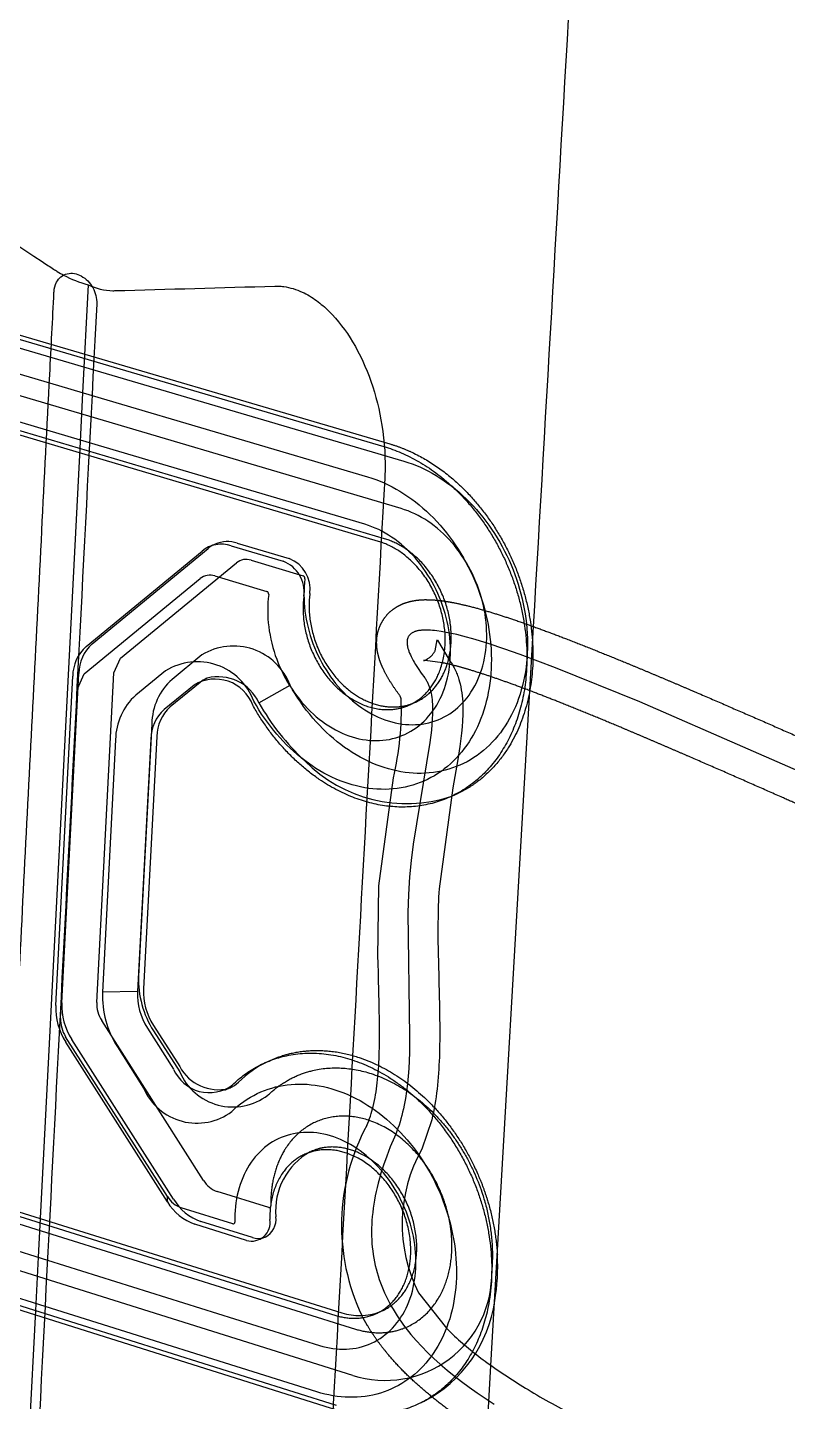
# Model space of a CAD drawing. Header units: millimetres. Extents: x 0 to 1863, y -681 to 0.
# Drawn here: x 357.28 to 373.36, y -115.59 to -86.49 of the extents above; entities that cross this region are included whole.
import ezdxf

# ---------------------------------------------------------------- set-up
doc = ezdxf.new("R2010")
doc.units = ezdxf.units.MM
doc.header["$MEASUREMENT"] = 0
doc.layers.add('Make2D$hidden$lines', color=7, linetype='Continuous', true_color=0xffffff)
doc.layers.add('Make2D$visible$lines', color=178, linetype='Continuous', true_color=0x000000)

msp = doc.modelspace()

# ---------------------------------------------------------------- linework, layer by layer
at = {"layer": 'Make2D$hidden$lines'}
for p, q in [((351.83, -91.535), (364.822, -95.362)), ((351.959, -91.481), (364.95, -95.307)), ((352.257, -91.844), (365.242, -95.671)), ((351.484, -92.167), (357.743, -94.015)), ((365.186, -96.676), (352.21, -92.838)), ((357.692, -95.015), (351.438, -93.162)), ((364.71, -97.372), (351.736, -93.524)), ((364.838, -97.316), (351.865, -93.47)), ((358.445, -94.223), (358.384, -95.403)), ((358.645, -94.282), (364.474, -96.003)), ((364.418, -97.008), (358.593, -95.282)), ((361.145, -97.475), (361.254, -97.428)), ((361.592, -97.463), (362.692, -97.791)), ((361.72, -97.408), (362.82, -97.735)), ((358.521, -99.596), (360.974, -97.577)), ((358.649, -99.541), (361.102, -97.521)), ((359.25, -99.844), (361.704, -97.826)), ((362.013, -97.769), (363.112, -98.097)), ((358.482, -100.177), (360.936, -98.158)), ((361.245, -98.102), (362.345, -98.43)), ((367.911, -100.533), (367.989, -99.176)), ((365.905, -99.689), (365.951, -99.459)), ((365.953, -99.466), (366.202, -99.876)), ((360.971, -99.776), (360.339, -100.294)), ((359.108, -100.157), (359.25, -99.844)), ((357.878, -107.201), (358.237, -100.224)), ((358.006, -107.145), (358.365, -100.169)), ((358.34, -100.491), (358.482, -100.177)), ((358.745, -107.133), (359.108, -100.157)), ((360.203, -100.11), (359.572, -100.628)), ((360.933, -100.357), (360.301, -100.875)), ((360.984, -100.309), (361.081, -100.266)), ((357.98, -107.473), (358.34, -100.491)), ((360.805, -100.413), (360.174, -100.93)), ((362.177, -100.787), (362.837, -100.419)), ((365.478, -100.783), (365.378, -100.827)), ((365.425, -100.805), (365.457, -100.792)), ((359.911, -101.235), (359.631, -106.577)), ((360.016, -101.502), (359.735, -106.848)), ((359.144, -101.57), (358.866, -106.916)), ((359.888, -101.558), (359.607, -106.904)), ((366.332, -102.735), (366.249, -102.772)), ((359.607, -106.904), (358.866, -106.916)), ((361.004, -110.903), (358.85, -107.519)), ((359.945, -107.621), (360.501, -108.493)), ((360.241, -111.247), (358.086, -107.859)), ((360.369, -111.301), (358.216, -107.916)), ((359.818, -107.678), (360.373, -108.55)), ((359.947, -107.736), (360.501, -108.607)), ((360.242, -111.358), (358.089, -107.973)), ((359.183, -108.076), (359.738, -108.949)), ((362.355, -108.389), (362.426, -108.357)), ((361.562, -108.946), (361.447, -108.998)), ((351.099, -109.69), (363.929, -113.704)), ((350.972, -109.747), (363.802, -113.761)), ((351.394, -110.036), (364.218, -114.05)), ((363.18, -110.335), (363.273, -110.293)), ((364.163, -115.031), (351.348, -111.007)), ((362.384, -111.479), (361.295, -111.14)), ((360.242, -111.358), (360.241, -111.247)), ((363.693, -115.725), (350.88, -111.691)), ((363.82, -115.667), (351.007, -111.634)), ((361.622, -111.824), (360.532, -111.484)), ((361.913, -112.172), (360.824, -111.832)), ((362.04, -112.114), (360.951, -111.774)), ((362.306, -112.103), (362.191, -112.155)), ((357.504, -112.531), (357.446, -113.661)), ((357.702, -112.593), (363.458, -114.398)), ((365.554, -113.283), (366.144, -114.035)), ((363.404, -115.38), (357.651, -113.57)), ((364.785, -113.666), (364.708, -113.701)), ((367.003, -116.309), (367.088, -114.821))]:
    msp.add_line(p, q, dxfattribs=at)
for points in [[(374.825, -102.774), (370.237, -100.77), (368.455, -100.046), (367.703, -99.764), (367.363, -99.644), (367.047, -99.54), (366.756, -99.45), (366.491, -99.377), (366.367, -99.346), (366.251, -99.32), (366.141, -99.297), (366.037, -99.279), (365.94, -99.265), (365.894, -99.26), (365.85, -99.256), (365.807, -99.252), (365.766, -99.25), (365.727, -99.249), (365.69, -99.249), (365.654, -99.251), (365.637, -99.252), (365.62, -99.253), (365.604, -99.255), (365.588, -99.257), (365.572, -99.259), (365.557, -99.261), (365.543, -99.264), (365.528, -99.267), (365.515, -99.271), (365.501, -99.274), (365.488, -99.278), (365.476, -99.282), (365.464, -99.287), (365.453, -99.292), (365.441, -99.297), (365.431, -99.302), (365.421, -99.308), (365.411, -99.314), (365.402, -99.32), (365.393, -99.327), (365.384, -99.334), (365.376, -99.341), (365.369, -99.349), (365.362, -99.356), (365.355, -99.365), (365.349, -99.373), (365.343, -99.382), (365.338, -99.391), (365.333, -99.4), (365.329, -99.41), (365.325, -99.42), (365.322, -99.43), (365.319, -99.441), (365.316, -99.452), (365.314, -99.463), (365.313, -99.475), (365.312, -99.486), (365.311, -99.499), (365.311, -99.511), (365.312, -99.524), (365.312, -99.537), (365.314, -99.551), (365.315, -99.565), (365.318, -99.579), (365.32, -99.593), (365.324, -99.608), (365.327, -99.623), (365.331, -99.639), (365.336, -99.654), (365.341, -99.67), (365.347, -99.687), (365.353, -99.704), (365.359, -99.721), (365.366, -99.738), (365.382, -99.774), (365.4, -99.812), (365.419, -99.85), (365.441, -99.89), (365.464, -99.932), (365.49, -99.975), (365.517, -100.019), (365.547, -100.064), (365.612, -100.16), (365.685, -100.262), (365.696, -100.276), (365.706, -100.292), (365.716, -100.307), (365.725, -100.323), (365.735, -100.34), (365.743, -100.356), (365.752, -100.373), (365.76, -100.391), (365.767, -100.409), (365.775, -100.427), (365.781, -100.446), (365.788, -100.465), (365.794, -100.484), (365.8, -100.504), (365.806, -100.524), (365.811, -100.544), (365.816, -100.565), (365.82, -100.586), (365.828, -100.629), (365.835, -100.674), (365.841, -100.72), (365.845, -100.767), (365.849, -100.816), (365.851, -100.866), (365.852, -100.917), (365.852, -100.97), (365.851, -101.024), (365.846, -101.135), (365.838, -101.251), (365.827, -101.372), (365.795, -101.627), (365.44, -103.786), (365.398, -104.128), (365.366, -104.474), (365.343, -104.85), (365.331, -105.23), (365.367, -107.852), (365.361, -108.199), (365.346, -108.534), (365.334, -108.697), (365.318, -108.857), (365.3, -109.013), (365.277, -109.165), (365.25, -109.313), (365.235, -109.385), (365.219, -109.457), (365.201, -109.527), (365.183, -109.597), (365.163, -109.665), (365.142, -109.732), (365.12, -109.798), (365.096, -109.863), (365.071, -109.927), (365.044, -109.989), (364.958, -110.191), (364.881, -110.389), (364.813, -110.583), (364.753, -110.773), (364.726, -110.866), (364.701, -110.959), (364.679, -111.05), (364.658, -111.141), (364.639, -111.23), (364.623, -111.319), (364.608, -111.407), (364.595, -111.494), (364.585, -111.58), (364.576, -111.665), (364.57, -111.749), (364.565, -111.833), (364.562, -111.916), (364.561, -111.998), (364.562, -112.079), (364.565, -112.159), (364.57, -112.239), (364.577, -112.318), (364.586, -112.397), (364.597, -112.474), (364.609, -112.551), (364.624, -112.627), (364.64, -112.703), (364.658, -112.778), (364.678, -112.852), (364.7, -112.926), (364.723, -112.999), (364.749, -113.072), (364.776, -113.144), (364.805, -113.215), (364.835, -113.286), (364.868, -113.356), (364.902, -113.426), (364.938, -113.496), (364.976, -113.564), (365.015, -113.633), (365.057, -113.701), (365.1, -113.768), (365.144, -113.835), (365.191, -113.902), (365.239, -113.968), (365.289, -114.033), (365.34, -114.099), (365.393, -114.164), (365.448, -114.228), (365.505, -114.293), (365.623, -114.42), (365.747, -114.546), (365.878, -114.671), (366.016, -114.796), (366.16, -114.919), (366.31, -115.041), (366.466, -115.162), (366.629, -115.283), (366.798, -115.403), (367.154, -115.643)], [(366.06, -99.941), (365.693, -99.893), (365.687, -99.894), (365.682, -99.894), (365.673, -99.894), (365.666, -99.895), (365.661, -99.896), (365.661, -99.896), (365.66, -99.896), (365.66, -99.896), (365.66, -99.896), (365.66, -99.896), (365.66, -99.896), (365.66, -99.896), (365.66, -99.896), (365.66, -99.896), (365.66, -99.896), (365.66, -99.896), (365.66, -99.896), (365.66, -99.896), (365.66, -99.896), (365.66, -99.896), (365.66, -99.896), (365.66, -99.896), (365.66, -99.896), (365.661, -99.896), (365.661, -99.896), (365.673, -99.892), (365.678, -99.891), (365.684, -99.889), (365.689, -99.887), (365.694, -99.885), (365.699, -99.883), (365.705, -99.881), (365.71, -99.878), (365.715, -99.876), (365.72, -99.874), (365.725, -99.871), (365.73, -99.868), (365.735, -99.866), (365.74, -99.863), (365.744, -99.86), (365.749, -99.857), (365.754, -99.854), (365.766, -99.846), (365.777, -99.838), (365.788, -99.829), (365.799, -99.82), (365.81, -99.811), (365.82, -99.801), (365.83, -99.791), (365.84, -99.781), (365.849, -99.77), (365.858, -99.759), (365.867, -99.748), (365.875, -99.737), (365.883, -99.725), (365.891, -99.713), (365.898, -99.701), (365.905, -99.689)], [(366.202, -99.876), (366.219, -99.9), (366.236, -99.924), (366.252, -99.949), (366.267, -99.974), (366.282, -99.999), (366.297, -100.025), (366.311, -100.051), (366.324, -100.078), (366.337, -100.104), (366.349, -100.132), (366.361, -100.159), (366.372, -100.186), (366.382, -100.214), (366.392, -100.242), (366.401, -100.27), (366.41, -100.298), (366.423, -100.343), (366.434, -100.385), (366.447, -100.449), (366.459, -100.513), (366.469, -100.577), (366.478, -100.642), (366.484, -100.707), (366.489, -100.772), (366.492, -100.837), (366.492, -100.902), (366.491, -101.035), (366.486, -101.168), (366.476, -101.3), (366.463, -101.432), (366.428, -101.713), (366.385, -101.993), (366.281, -102.59), (365.988, -104.725)]]:
    msp.add_lwpolyline(points, dxfattribs=at)
for points in [[(364.714, -104.667), (365.023, -102.38, 0.066549), (365.188, -100.704), (365.183, -100.684), (365.168, -100.647)], [(364.461, -109.739, 0.043972), (364.595, -109.335, 0.030316), (364.68, -108.837, 0.019662), (364.722, -108.259, 0.011033), (364.729, -107.613, 0.003027), (364.697, -106.186), (364.714, -104.667)], [(365.988, -104.725, 0.019341), (365.972, -106.146, -0.003053), (366.003, -107.588, -0.011049), (365.995, -108.29, -0.01985), (365.946, -108.969, -0.030813), (365.833, -109.621), (365.627, -110.24)]]:
    msp.add_lwpolyline(points, format="xyb", dxfattribs=at)
for centre, radius, start, end in [((361.386, -98.086), 0.656, 71.7371, 129.0209), ((361.507, -98.012), 0.637, 115.1982, 129.5457), ((361.514, -98.054), 0.678, 72.3374, 112.6197), ((361.91, -98.081), 0.329, 71.7831, 128.9216), ((362.564, -98.384), 0.697, 352.6863, 68.488), ((362.436, -98.44), 0.698, 352.6917, 68.4811), ((361.142, -98.414), 0.328, 71.7438, 128.9341), ((363.089, -98.156), 0.0634, 352.69, 68.4851), ((362.321, -98.489), 0.0635, 352.7223, 68.4437), ((359.093, -100.234), 0.856, 131.9354, 179.3827), ((359.221, -100.178), 0.856, 131.9307, 179.3766), ((361.639, -100.865), 1.278, 20.4223, 121.5566), ((360.872, -101.2), 1.279, 20.3869, 121.5334), ((361.196, -101.251), 1.285, 131.8314, 179.2644), ((361.25, -101.14), 0.853, 20.4541, 121.4568), ((361.334, -100.846), 0.632, 114.3374, 129.3993), ((361.313, -101.194), 0.956, 25.2132, 104.0297), ((360.43, -101.585), 1.286, 131.8591, 179.3008), ((360.743, -101.568), 0.855, 131.7677, 179.3153), ((360.871, -101.512), 0.855, 131.7631, 179.3092), ((366.387, -98.454), 4.813, 208.9904, 227.6797), ((365.305, -99.91), 3.013, 224.3313, 287.9871), ((361.635, -106.653), 2.005, 177.8177, 212.6726), ((360.874, -106.992), 2.009, 177.8469, 212.667), ((360.942, -106.956), 1.336, 177.7885, 212.705), ((361.069, -106.899), 1.336, 177.7836, 212.7059), ((359.213, -107.251), 1.336, 177.8522, 212.6911), ((359.34, -107.195), 1.336, 177.8473, 212.692), ((359.413, -107.158), 0.668, 177.8528, 212.6661), ((358.65, -107.498), 0.67, 177.8821, 212.6604), ((361.324, -108.044), 0.938, 208.6399, 283.09), ((363.404, -110.522), 2.376, 116.1924, 134.322), ((361.124, -108.227), 0.818, 203.317, 307.0273), ((361.627, -108.122), 1.226, 203.2979, 307.0439), ((360.864, -108.465), 1.226, 203.2559, 307.0272), ((361.303, -108.372), 0.63, 294.2749, 314.3512), ((368.375, -111.856), 4.45, 151.5825, 205.3988), ((368.424, -111.829), 3.217, 150.3842, 206.871), ((363.949, -111.54), 1.419, 119.0334, 185.3074), ((361.478, -110.618), 0.553, 211.0553, 250.6826), ((360.716, -110.961), 0.554, 211.0452, 250.6466), ((361.19, -110.788), 1.106, 211.0118, 250.6747), ((361.317, -110.731), 1.105, 211.0135, 250.6807), ((362.394, -111.445), 0.0356, 253.6272, 9.9554), ((362.023, -111.796), 0.392, 253.6264, 9.9272), ((362.124, -111.728), 0.416, 295.957, 7.9158), ((361.632, -111.79), 0.0356, 253.5992, 10.0192), ((362.159, -111.756), 0.377, 251.6681, 287.9544), ((364.85, -112.885), 2.254, 252.2705, 1.5683), ((364.33, -113.05), 2.866, 297.7682, 351.8969), ((364.309, -112.568), 1.198, 251.4969, 290.8456)]:
    msp.add_arc(centre, radius, start, end, dxfattribs=at)
for points, knots in [([(339.865, -87.831), (340.14, -87.881), (340.749, -87.994), (341.379, -88.114), (341.796, -88.192), (341.986, -88.215), (342.223, -88.224), (342.418, -88.209), (342.655, -88.177), (344.066, -87.961), (345.581, -87.742), (347.06, -87.528), (347.438, -87.474), (347.714, -87.435), (347.998, -87.395), (348.884, -87.298), (350.243, -87.39), (351.785, -87.864), (352.666, -88.288), (353.126, -88.558), (353.318, -88.677), (353.867, -89.023), (355.31, -89.94), (356.76, -90.888), (357.776, -91.57), (357.927, -91.667), (358, -91.708), (358.045, -91.732)], [0, 0, 0, 0, 0.355805, 0.78619, 0.815769, 0.894638, 1.029714, 1.116513, 1.142325, 1.33415, 2.930683, 3.087362, 3.232639, 3.416475, 3.441146, 3.598111, 4.548168, 5.154454, 5.639812, 5.78864, 5.831782, 5.92692, 6.613513, 8.004478, 8.128584, 8.168441, 8.233435, 8.233435, 8.233435, 8.233435]), ([(365.242, -95.671), (365.483, -95.742), (365.958, -95.959), (366.591, -96.455), (367.127, -97.103), (367.539, -97.859), (367.797, -98.682), (367.891, -99.52), (367.81, -100.324), (367.56, -101.046), (367.149, -101.641), (366.602, -102.067), (365.953, -102.289), (365.253, -102.296), (364.549, -102.088), (363.882, -101.69), (363.293, -101.124), (362.975, -100.666), (362.837, -100.419)], [0, 0, 0, 0, 0.319099, 0.658906, 1.015638, 1.381824, 1.748483, 2.106488, 2.448121, 2.769281, 3.070184, 3.356882, 3.639582, 3.929792, 4.236534, 4.563501, 4.909556, 5.269101, 5.269101, 5.269101, 5.269101]), ([(364.474, -96.003), (364.715, -96.074), (365.19, -96.292), (365.824, -96.788), (366.36, -97.437), (366.772, -98.194), (367.031, -99.018), (367.125, -99.856), (367.044, -100.661), (366.795, -101.384), (366.384, -101.979), (365.837, -102.406), (365.188, -102.627), (364.487, -102.634), (363.783, -102.426), (363.116, -102.027), (362.526, -101.46), (362.208, -101.002), (362.07, -100.754)], [0, 0, 0, 0, 0.319303, 0.659407, 1.016505, 1.383092, 1.750148, 2.108506, 2.450417, 2.771761, 3.072753, 3.359476, 3.64219, 3.93246, 4.239351, 4.566563, 4.912947, 5.272872, 5.272872, 5.272872, 5.272872]), ([(363.152, -98.164), (363.122, -98.39), (363.126, -98.858), (363.295, -99.545), (363.62, -100.177), (364.066, -100.706), (364.605, -101.081), (365.191, -101.273), (365.776, -101.248), (366.3, -101.007), (366.701, -100.571), (366.949, -99.997), (367.026, -99.333), (366.935, -98.638), (366.678, -97.97), (366.286, -97.383), (365.781, -96.93), (365.387, -96.735), (365.186, -96.676)], [0, 0, 0, 0, 0.28941, 0.590524, 0.89321, 1.186982, 1.463506, 1.719939, 1.960006, 2.194888, 2.438187, 2.699486, 2.981509, 3.27937, 3.584059, 3.884673, 4.171178, 4.437755, 4.437755, 4.437755, 4.437755]), ([(362.384, -98.497), (362.354, -98.723), (362.359, -99.192), (362.529, -99.879), (362.853, -100.512), (363.3, -101.042), (363.839, -101.418), (364.425, -101.61), (365.011, -101.585), (365.534, -101.344), (365.935, -100.908), (366.183, -100.333), (366.259, -99.668), (366.168, -98.973), (365.912, -98.304), (365.518, -97.717), (365.014, -97.263), (364.62, -97.068), (364.418, -97.008)], [0, 0, 0, 0, 0.289671, 0.591102, 0.894118, 1.188188, 1.464936, 1.721501, 1.961613, 2.196504, 2.439847, 2.701275, 2.983522, 3.28168, 3.586701, 3.887637, 4.174407, 4.441162, 4.441162, 4.441162, 4.441162]), ([(361.602, -109.443), (361.76, -109.289), (362.125, -109.032), (362.776, -108.841), (363.474, -108.87), (364.173, -109.103), (364.829, -109.529), (365.61, -110.318), (366.142, -111.338), (366.366, -112.443), (366.363, -113.258), (366.188, -114.007), (365.85, -114.65), (365.362, -115.14), (364.758, -115.442), (364.08, -115.53), (363.626, -115.45), (363.404, -115.38)], [0, 0, 0, 0, 0.28044, 0.559806, 0.849702, 1.158115, 1.488042, 1.836738, 2.562484, 2.921184, 3.265679, 3.590147, 3.893484, 4.179629, 4.458024, 4.740465, 5.037202, 5.037202, 5.037202, 5.037202]), ([(363.458, -114.398), (363.642, -114.456), (364.019, -114.512), (364.576, -114.385), (365.037, -114.045), (365.358, -113.543), (365.513, -112.924), (365.502, -112.247), (365.321, -111.566), (364.994, -110.939), (364.54, -110.419), (364.002, -110.048), (363.418, -109.866), (362.839, -109.892), (362.327, -110.139), (361.937, -110.572), (361.706, -111.143), (361.662, -111.565), (361.667, -111.784)], [0, 0, 0, 0, 0.245073, 0.477783, 0.711208, 0.958107, 1.225679, 1.512722, 1.812438, 2.114279, 2.407211, 2.682785, 2.9372, 3.174602, 3.405903, 3.64501, 3.902159, 4.179713, 4.179713, 4.179713, 4.179713])]:
    msp.add_open_spline(points, degree=3, knots=knots, dxfattribs=at)
for points, weights, degree, knots in [([(364.822, -95.362), (366.588, -95.882), (367.444, -97.901), (368.301, -99.92), (367.456, -101.569), (366.614, -103.211), (364.857, -102.972), (363.106, -102.733), (362.049, -100.842)], [716.140706444, 627.32114833, 715.022842353, 627.525797824, 716.499861115, 629.91327878, 719.212810853, 632.28695578, 720.665604022], 2, [0, 0, 0, 3.251258, 3.251258, 6.502516, 6.502516, 9.753774, 9.753774, 13.005032, 13.005032, 13.005032]), ([(364.95, -95.307), (365.488, -95.464), (366.547, -96.104), (367.694, -97.793), (368.114, -99.796), (367.705, -101.617), (366.904, -102.458), (366.388, -102.711), (366.332, -102.735)], [716.272027009, 715.895151768, 715.287536984, 715.033754333, 715.500793867, 716.573867684, 717.574384691, 718.102057312, 718.158231098], 3, [0, 0, 0, 0, 1.625629, 3.251258, 4.876887, 6.502516, 8.128145, 8.322234, 8.322234, 8.322234, 8.322234]), ([(363.128, -98.528), (362.974, -99.694), (363.863, -100.498), (364.754, -101.303), (365.556, -100.721), (366.36, -100.138), (366.05, -98.908), (365.74, -97.677), (364.71, -97.372)], [718.824117869, 593.797373105, 719.021815584, 593.126517949, 717.716705, 591.642964296, 716.57284222, 591.238288647, 717.048687443], 2, [0, 0, 0, 2.699654, 2.699654, 5.399308, 5.399308, 8.098962, 8.098962, 10.798616, 10.798616, 10.798616]), ([(365.478, -100.783), (365.587, -100.735), (365.684, -100.665), (366.488, -100.082), (366.178, -98.852), (365.867, -97.621), (364.838, -97.316)], [1, 0.994316615803, 1, 0.82434071253, 0.998406539074, 0.823776978098, 0.999069416461], 2, [0, 0, 0, 0.100775, 0.100775, 2.800429, 2.800429, 5.500083, 5.500083, 5.500083]), ([(363.256, -98.473), (363.102, -99.638), (363.991, -100.442), (364.687, -101.071), (365.408, -100.811)], [718.955438434, 593.905761691, 719.153136149, 616.844574588, 679.925848654], 2, [0, 0, 0, 2.699654, 2.699654, 4.893123, 4.893123, 4.893123]), ([(365.168, -100.647), (365.036, -100.476), (364.921, -100.293), (364.822, -100.1), (364.788, -100.029), (364.758, -99.957), (364.732, -99.883), (364.726, -99.862), (364.719, -99.842), (364.713, -99.821), (364.681, -99.713), (364.666, -99.602), (364.669, -99.489), (364.672, -99.352), (364.706, -99.218), (364.77, -99.097), (364.84, -98.966), (364.939, -98.857), (365.063, -98.777), (365.144, -98.724), (365.233, -98.684), (365.326, -98.657), (365.442, -98.624), (365.563, -98.607), (365.684, -98.605), (365.827, -98.604), (365.971, -98.614), (366.113, -98.637)], [1, 0.997162077591, 0.997162077591, 1, 0.998543502436, 0.998543502436, 1, 0.999954216219, 0.999908335836, 0.999862593668, 0.992026481436, 0.992026481436, 0.999862593668, 0.982012364004, 0.982012364004, 0.999862593668, 0.978650938024, 0.978650938024, 0.999862593668, 0.992589758935, 0.992589758935, 0.999862593668, 0.994020669977, 0.994020669977, 0.999862593668, 0.997431416088, 0.997431416088, 0.999862593668], 3, [0, 0, 0, 0, 0.27489, 0.27489, 0.27489, 0.374465, 0.374465, 0.374465, 0.487581, 0.487581, 0.487581, 0.629959, 0.629959, 0.629959, 0.80343, 0.80343, 0.80343, 0.989017, 0.989017, 0.989017, 1.111775, 1.111775, 1.111775, 1.265464, 1.265464, 1.265464, 1.447861, 1.447861, 1.447861, 1.447861]), ([(361.617, -108.879), (362.835, -107.695), (364.548, -108.51), (366.266, -109.328), (366.893, -111.399), (367.518, -113.467), (366.474, -114.873), (365.434, -116.273), (363.693, -115.725)], [724.34596822, 634.27887306, 721.743263161, 632.362241096, 720.982327754, 632.943450727, 722.763271317, 635.487751862, 725.447511688], 2, [0, 0, 0, 3.251258, 3.251258, 6.502516, 6.502516, 9.753774, 9.753774, 13.005032, 13.005032, 13.005032]), ([(362.426, -108.357), (363.48, -107.884), (364.675, -108.453), (366.393, -109.27), (367.019, -111.341), (367.189, -111.899), (367.223, -112.482)], [688.29803138, 658.516824266, 721.874583726, 632.477473226, 721.113648319, 716.015814913, 721.113648319], 2, [0.896534, 0.896534, 0.896534, 3.251258, 3.251258, 6.502516, 6.502516, 6.994771, 6.994771, 6.994771]), ([(362.365, -109.101), (362.687, -108.788), (363.5, -108.396), (364.93, -108.651), (366.219, -109.69), (367.029, -111.225), (367.148, -112.325), (367.103, -112.821)], [724.72546741, 724.326257151, 723.48335469, 722.395762682, 721.75138251, 721.709075715, 722.063284569, 722.304838308], 3, [0, 0, 0, 0, 1.625629, 3.251258, 4.876887, 6.502516, 8.02417, 8.02417, 8.02417, 8.02417]), ([(366.206, -111.731), (366.125, -111.333), (365.767, -110.485), (364.759, -109.593), (363.56, -109.447), (362.638, -110.135), (362.419, -110.988), (362.429, -111.439)], [722.603201056, 722.506180905, 722.454367935, 722.927108768, 723.868090695, 724.926243855, 725.464282998, 725.643535388], 3, [4.228138, 4.228138, 4.228138, 4.228138, 5.399308, 6.749135, 8.098962, 9.448789, 10.798616, 10.798616, 10.798616, 10.798616]), ([(363.802, -113.761), (364.82, -114.08), (365.251, -113.097), (365.683, -112.112), (364.975, -111.079), (364.268, -110.048), (363.325, -110.287), (362.385, -110.527), (362.409, -111.728)], [724.539530689, 597.421036249, 723.050694746, 596.1535194, 722.447179667, 596.424784883, 723.498485725, 597.888960871, 724.864165387], 2, [0, 0, 0, 2.699653, 2.699653, 5.399307, 5.399307, 8.09896, 8.09896, 10.798613, 10.798613, 10.798613]), ([(364.785, -113.666), (365.183, -113.484), (365.378, -113.039), (365.81, -112.054), (365.102, -111.022), (364.395, -109.99), (363.452, -110.23), (363.36, -110.254), (363.273, -110.293)], [660.727929059, 660.355720073, 723.182015312, 596.261907986, 722.578500233, 596.533173469, 723.629806291, 720.856939786, 723.629806291], 2, [1.349827, 1.349827, 1.349827, 2.699654, 2.699654, 5.399308, 5.399308, 8.098962, 8.098962, 8.179335, 8.179335, 8.179335]), ([(364.218, -114.05), (364.6, -114.17), (365.38, -114.135), (366.189, -113.281), (366.306, -112.316), (366.219, -111.799), (366.208, -111.741)], [725.226147918, 724.955671542, 724.287393838, 723.256625065, 722.760863407, 722.619842936, 722.605688315], 3, [0, 0, 0, 0, 1.349827, 2.699654, 4.049481, 4.218194, 4.218194, 4.218194, 4.218194])]:
    msp.add_rational_spline(points, weights, degree=degree, knots=knots, dxfattribs=at)
at = {"layer": 'Make2D$visible$lines'}
for p, q in [((358.562, -91.939), (358.445, -94.223)), ((357.743, -94.015), (358.645, -94.282)), ((358.593, -95.282), (357.692, -95.015)), ((358.384, -95.403), (357.504, -112.531)), ((367.088, -114.821), (367.911, -100.533)), ((356.811, -112.313), (357.702, -112.593)), ((357.651, -113.57), (356.761, -113.29)), ((357.446, -113.661), (357.283, -116.832))]:
    msp.add_line(p, q, dxfattribs=at)
msp.add_lwpolyline([(366.144, -114.035, 0.010939), (366.317, -114.202, 0.029822), (367.01, -114.765, 0.020756), (367.872, -115.333, 0.014089), (368.895, -115.91, 0.008989), (370.069, -116.504), (393.004, -126.991), (401.47, -131.058), (409.921, -135.302), (417.86, -139.547), (421.472, -141.611), (424.752, -143.603), (427.566, -145.439), (428.918, -146.374), (430.23, -147.32), (431.186, -148.037), (432.127, -148.771), (433.054, -149.525), (433.965, -150.296)], format="xyb", dxfattribs=at)
for centre, radius, start, end in [((359.216, -89.551), 2.475, 241.7528, 254.6767), ((363.015, -112.727), 4.215, 350.0779, 3.3336)]:
    msp.add_arc(centre, radius, start, end, dxfattribs=at)
for points, knots in [([(251.224, -148.613), (251.732, -148.142), (252.405, -147.347), (253.095, -146.15), (253.381, -145.477), (253.51, -145.107), (253.632, -144.745), (254.492, -142.197), (257.19, -134.204), (262.044, -119.819), (266.588, -106.352), (269.352, -98.16), (269.861, -96.654), (269.978, -96.306), (270.315, -95.285), (270.938, -93.13), (271.582, -90.115), (272.016, -86.918), (272.199, -83.95), (272.178, -81.043), (271.901, -77.361), (271.107, -72.909), (269.467, -67.958), (267.37, -63.917), (265.053, -60.838), (262.932, -58.846), (261.294, -57.765), (260.212, -57.194), (259.539, -56.894), (258.692, -56.478), (257.447, -55.849), (255.77, -54.904), (253.944, -53.71), (252.048, -52.236), (250.54, -50.718), (249.481, -49.168), (248.896, -47.976), (248.526, -46.698), (248.439, -45.335), (248.658, -43.981), (249.178, -42.645), (249.99, -41.334), (251.089, -40.052), (252.461, -38.807), (254.412, -37.369), (257.081, -35.808), (260.566, -34.19), (264.586, -32.678), (269.102, -31.291), (274.074, -30.042), (279.441, -28.944), (285.156, -28.008), (290.311, -27.347), (294.775, -26.893), (298.455, -26.586), (302.145, -26.343), (307.162, -26.096), (312.237, -25.972), (317.355, -25.969), (320.919, -26.027), (323.75, -26.111), (325.68, -26.189), (327.673, -26.275), (330.327, -26.541), (333.824, -27.212), (338.436, -28.597), (343.825, -31.145), (348.556, -34.633), (351.884, -37.92), (353.757, -40.158), (355.084, -42.014), (356.01, -43.45), (356.841, -44.898), (357.577, -46.365), (358.072, -47.526), (358.333, -48.22), (358.676, -49.177), (359.203, -50.654), (359.968, -52.784), (360.688, -54.792), (361.404, -56.792), (362.101, -58.742), (362.795, -60.676), (363.52, -62.696), (364.289, -64.848), (365.259, -67.563), (366.463, -70.913), (367.405, -73.552), (367.935, -75.029), (368.02, -75.273), (368.094, -75.556), (368.135, -75.906), (368.134, -76.18), (368.088, -76.461), (367.989, -76.702), (367.83, -76.932), (367.606, -77.126), (367.305, -77.266), (366.842, -77.381), (366.098, -77.39), (365.397, -77.248), (364.948, -77.121), (364.329, -76.932), (363.545, -76.695), (362.541, -76.401), (361.428, -76.079), (360.377, -75.785), (359.517, -75.547), (359.3, -75.491), (359.254, -75.486)], [0, 0, 0, 0, 0.879794, 1.313252, 1.753681, 1.807222, 1.810834, 2.239031, 5.224826, 12.533105, 21.532345, 23.288214, 23.519496, 23.552725, 23.755807, 24.885647, 26.401542, 27.670993, 28.982849, 30.17829, 31.363741, 33.672592, 35.911311, 37.974382, 39.436246, 40.793696, 41.656347, 41.922569, 42.348917, 42.591797, 43.122793, 44.121209, 45.036613, 45.892984, 47.171053, 47.743451, 48.271812, 48.854426, 49.42558, 49.99547, 50.588361, 51.237953, 51.948022, 52.729291, 53.588972, 55.024635, 56.652104, 58.468414, 60.479232, 62.653832, 64.982587, 67.439436, 70.01248, 71.58662, 73.140895, 74.705003, 76.287097, 79.524311, 81.155045, 82.791351, 84.054279, 84.754317, 85.246218, 86.589138, 88.140829, 89.766615, 92.699871, 95.681196, 97.201213, 98.637851, 99.385834, 100.100079, 100.80883, 101.506337, 102.186141, 102.411148, 102.449386, 103.477403, 104.403425, 105.325753, 106.189078, 107.102796, 107.957117, 108.800424, 109.831217, 110.86105, 112.46467, 114.35518, 114.422165, 114.458335, 114.683166, 114.793432, 114.905874, 115.029489, 115.153895, 115.234834, 115.383645, 115.526102, 115.652962, 115.988337, 116.463397, 116.558362, 116.581895, 117.286286, 117.599496, 117.910989, 118.759033, 118.986352, 119.044242, 119.044242, 119.044242, 119.044242]), ([(367.989, -99.176), (368.534, -89.711), (369.094, -79.981), (369.657, -70.208), (369.683, -69.707), (369.679, -69.34), (369.653, -68.886), (369.589, -68.306), (369.399, -67.298), (368.966, -66.07), (368.274, -64.816), (367.289, -63.558), (366.12, -62.654), (365.146, -62.255), (364.684, -62.117), (364.092, -61.951), (363.543, -61.797), (363.16, -61.692)], [0, 0, 0, 0, 12.048692, 12.386014, 12.439858, 12.686925, 12.851915, 13.018231, 13.427142, 14.154909, 14.664277, 15.242862, 16.17848, 16.515552, 16.572792, 16.792425, 17.297276, 17.297276, 17.297276, 17.297276]), ([(358.745, -92.342), (358.75, -92.221), (358.688, -91.985), (358.447, -91.728), (358.17, -91.667), (357.979, -91.761), (357.874, -91.895), (357.844, -92.016), (357.841, -92.089), (357.811, -92.673), (357.669, -95.465), (357.416, -100.444), (357.026, -108.097), (356.747, -113.561), (356.581, -116.853), (356.591, -116.906), (356.599, -116.957), (356.616, -117.01), (356.636, -117.062), (356.671, -117.134), (356.718, -117.204), (356.776, -117.269), (356.823, -117.312), (356.866, -117.344), (356.921, -117.378), (356.995, -117.412), (357.088, -117.432), (357.174, -117.429), (357.24, -117.413), (357.302, -117.384), (357.393, -117.314), (357.454, -117.2), (357.47, -117.097), (357.472, -117.06), (357.896, -108.817), (358.321, -100.579), (358.745, -92.342)], [0, 0, 0, 0, 0.15281, 0.301456, 0.431642, 0.494118, 0.55794, 0.646118, 0.64769, 0.650836, 1.390187, 4.200316, 6.987114, 11.12835, 11.153614, 11.175044, 11.196822, 11.219808, 11.244191, 11.268548, 11.321948, 11.350648, 11.378698, 11.40369, 11.418497, 11.459581, 11.507989, 11.537855, 11.567571, 11.59403, 11.624608, 11.712638, 11.751908, 11.756985, 11.760036, 22.241123, 22.241123, 22.241123, 22.241123]), ([(358.562, -91.939), (358.726, -92.013), (358.92, -92.067), (360.245, -92.031), (361.411, -91.996), (362.604, -91.963), (362.801, -91.983), (363.084, -92.069), (363.398, -92.262), (363.784, -92.595), (364.203, -93.158), (364.578, -93.984), (364.817, -94.945), (364.859, -95.635), (364.84, -96.008), (364.417, -103.628), (363.994, -111.248), (363.558, -119.109), (363.486, -119.596), (363.251, -120.231), (362.889, -120.709), (362.432, -120.977), (361.918, -121.003), (361.427, -120.81), (361.132, -120.576), (360.298, -119.734), (359.236, -118.662), (358.167, -117.579), (357.647, -117.057), (357.461, -116.922), (357.283, -116.832)], [0, 0, 0, 0, 0.23062, 0.248059, 1.683421, 1.713341, 1.764639, 1.935202, 2.086004, 2.229751, 2.580593, 2.971011, 3.37827, 3.833194, 3.845762, 3.85287, 13.531783, 13.545306, 13.858053, 14.155146, 14.399209, 14.609455, 14.81208, 15.034122, 15.269423, 15.287788, 16.539701, 17.187342, 17.222315, 17.475805, 17.475805, 17.475805, 17.475805])]:
    msp.add_open_spline(points, degree=3, knots=knots, dxfattribs=at)
for points, weights, knots in [([(366.113, -98.637), (366.165, -98.645), (366.216, -98.654), (366.268, -98.663), (366.496, -98.708), (366.722, -98.764), (366.945, -98.83), (367.216, -98.91), (367.485, -98.997), (367.751, -99.091), (368.068, -99.203), (368.383, -99.319), (368.697, -99.441), (369.059, -99.582), (369.421, -99.726), (369.781, -99.874), (370.188, -100.041), (370.595, -100.212), (371.001, -100.384), (371.946, -100.788), (372.889, -101.198), (373.829, -101.615), (374.449, -101.888), (375.069, -102.163), (375.69, -102.439), (376.747, -102.909), (377.803, -103.38), (378.858, -103.853), (381.276, -104.937), (383.689, -106.031), (386.097, -107.136), (388.807, -108.378), (391.51, -109.636), (394.206, -110.91), (397.067, -112.261), (399.918, -113.635), (402.758, -115.031), (405.618, -116.436), (408.463, -117.873), (411.292, -119.341), (412.666, -120.055), (414.035, -120.779), (415.398, -121.513), (416.708, -122.218), (418.011, -122.935), (419.308, -123.665), (420.531, -124.353), (421.746, -125.056), (422.953, -125.774), (423.522, -126.113), (424.09, -126.456), (424.654, -126.804), (425.193, -127.136), (425.729, -127.473), (426.263, -127.814), (427.946, -128.886), (429.591, -130.014), (431.198, -131.196), (431.395, -131.342), (431.591, -131.488), (431.786, -131.635), (433.284, -132.765), (434.689, -133.919), (435.975, -135.096), (436.518, -135.592), (437.047, -136.101), (437.564, -136.625), (438.062, -137.13), (438.545, -137.65), (439.012, -138.185), (439.392, -138.621), (439.759, -139.069), (440.112, -139.528), (440.454, -139.971), (440.78, -140.426), (441.089, -140.892), (441.338, -141.267), (441.575, -141.65), (441.8, -142.04), (441.964, -142.327), (442.122, -142.619), (442.271, -142.914)], [715.092793718, 715.006022548, 714.920206273, 714.836069469, 714.280969779, 714.280969779, 714.836069469, 714.668965218, 714.668965218, 714.836069469, 714.774996302, 714.774996302, 714.836069469, 714.811168793, 714.811168793, 714.836069469, 714.82590159, 714.82590159, 714.836069469, 714.825618898, 714.825618898, 714.836069469, 714.216596857, 713.597765855, 712.978221736, 712.977586346, 712.977586346, 712.978221736, 712.973848172, 712.973848172, 712.978221736, 712.970357172, 712.970357172, 712.978221736, 712.963707446, 712.963707446, 712.978221736, 712.948969728, 712.948969728, 712.978221736, 712.965134845, 712.965134845, 712.978221736, 712.957374211, 712.957374211, 712.978221736, 712.943407853, 712.943407853, 712.978221736, 712.964744024, 712.964744024, 712.978221736, 712.961331733, 712.961331733, 712.978221736, 712.711417443, 712.711417443, 712.978221736, 712.97212327, 712.97212327, 712.978221736, 710.65512438, 708.299974262, 705.916155486, 705.756682192, 705.756682192, 705.916155486, 705.693694052, 705.693694052, 705.916155486, 705.699627271, 705.699627271, 705.916155486, 705.630115373, 705.630115373, 705.916155486, 705.669947208, 705.669947208, 705.916155486, 705.75465816, 705.75465816, 705.916155486], [5.311903, 5.311903, 5.311903, 5.311903, 5.600344, 5.600344, 5.600344, 5.895497, 5.895497, 5.895497, 6.254742, 6.254742, 6.254742, 6.681777, 6.681777, 6.681777, 7.176248, 7.176248, 7.176248, 7.736577, 7.736577, 7.736577, 9.043207, 9.043207, 9.043207, 11.589297, 11.589297, 11.589297, 13.059171, 13.059171, 13.059171, 16.426395, 16.426395, 16.426395, 20.215081, 20.215081, 20.215081, 24.236616, 24.236616, 24.236616, 28.28697, 28.28697, 28.28697, 30.254598, 30.254598, 30.254598, 32.145259, 32.145259, 32.145259, 33.92919, 33.92919, 33.92919, 34.771778, 34.771778, 34.771778, 35.576485, 35.576485, 35.576485, 38.111574, 38.111574, 38.111574, 38.422258, 38.422258, 38.422258, 45.960689, 45.960689, 45.960689, 46.894812, 46.894812, 46.894812, 47.796712, 47.796712, 47.796712, 48.532185, 48.532185, 48.532185, 49.24329, 49.24329, 49.24329, 49.815355, 49.815355, 49.815355, 50.236013, 50.236013, 50.236013, 50.236013]), ([(441.066, -143.865), (441.061, -143.855), (441.056, -143.845), (441.052, -143.835), (440.877, -143.471), (440.689, -143.113), (440.489, -142.762), (440.281, -142.398), (440.062, -142.041), (439.831, -141.691), (439.541, -141.252), (439.236, -140.823), (438.917, -140.406), (438.583, -139.969), (438.236, -139.543), (437.876, -139.128), (437.43, -138.614), (436.969, -138.114), (436.493, -137.629), (435.996, -137.122), (435.486, -136.628), (434.963, -136.148), (433.718, -135.003), (432.35, -133.874), (430.888, -132.765), (430.625, -132.565), (430.361, -132.368), (430.096, -132.172), (428.586, -131.064), (427.042, -130.005), (425.466, -128.995), (424.94, -128.657), (424.411, -128.324), (423.88, -127.995), (423.322, -127.649), (422.762, -127.309), (422.2, -126.972), (421.005, -126.258), (419.801, -125.558), (418.59, -124.874), (417.303, -124.146), (416.009, -123.43), (414.708, -122.727), (413.353, -121.994), (411.992, -121.271), (410.626, -120.558), (407.81, -119.089), (404.978, -117.652), (402.13, -116.247), (399.3, -114.85), (396.459, -113.474), (393.607, -112.121), (390.919, -110.845), (388.224, -109.585), (385.522, -108.341), (383.12, -107.234), (380.713, -106.138), (378.301, -105.052), (377.248, -104.577), (376.194, -104.105), (375.14, -103.634), (374.521, -103.358), (373.902, -103.082), (373.285, -102.808), (372.351, -102.393), (371.414, -101.984), (370.475, -101.581), (370.075, -101.409), (369.674, -101.241), (369.272, -101.074), (368.92, -100.929), (368.567, -100.788), (368.213, -100.65), (367.913, -100.532), (367.611, -100.42), (367.307, -100.312), (367.062, -100.225), (366.815, -100.144), (366.566, -100.07), (366.399, -100.02), (366.231, -99.977), (366.06, -99.941)], [624.559035092, 624.577646662, 624.596258524, 624.614870674, 624.357406837, 624.357406837, 624.614870674, 624.396135435, 624.396135435, 624.614870674, 624.36087266, 624.36087266, 624.614870674, 624.422483153, 624.422483153, 624.614870674, 624.417161546, 624.417161546, 624.614870674, 624.473055007, 624.473055007, 624.614870674, 626.720963368, 628.799725652, 630.848150894, 630.838131496, 630.838131496, 630.848150894, 630.63586213, 630.63586213, 630.848150894, 630.8331027, 630.8331027, 630.848150894, 630.836150884, 630.836150884, 630.848150894, 630.817155903, 630.817155903, 630.848150894, 630.829579956, 630.829579956, 630.848150894, 630.836489826, 630.836489826, 630.848150894, 630.822086985, 630.822086985, 630.848150894, 630.835213792, 630.835213792, 630.848150894, 630.841140457, 630.841140457, 630.848150894, 630.84425295, 630.84425295, 630.848150894, 630.847584856, 630.847584856, 630.848150894, 631.395907497, 631.943210756, 632.491275676, 632.482174543, 632.482174543, 632.491275676, 632.482413721, 632.482413721, 632.491275676, 632.469625832, 632.469625832, 632.491275676, 632.438456258, 632.438456258, 632.491275676, 632.348758903, 632.348758903, 632.491275676, 632.157110819, 632.157110819, 632.491275676], [13.640485, 13.640485, 13.640485, 13.640485, 13.702688, 13.702688, 13.702688, 14.216298, 14.216298, 14.216298, 14.748675, 14.748675, 14.748675, 15.417005, 15.417005, 15.417005, 16.115233, 16.115233, 16.115233, 16.979349, 16.979349, 16.979349, 17.881458, 17.881458, 17.881458, 25.352067, 25.352067, 25.352067, 25.771268, 25.771268, 25.771268, 28.150305, 28.150305, 28.150305, 28.944635, 28.944635, 28.944635, 29.777954, 29.777954, 29.777954, 31.546848, 31.546848, 31.546848, 33.42578, 33.42578, 33.42578, 35.384002, 35.384002, 35.384002, 39.420088, 39.420088, 39.420088, 43.431328, 43.431328, 43.431328, 47.212275, 47.212275, 47.212275, 50.573622, 50.573622, 50.573622, 52.041175, 52.041175, 52.041175, 54.584774, 54.584774, 54.584774, 55.883725, 55.883725, 55.883725, 56.436726, 56.436726, 56.436726, 56.919923, 56.919923, 56.919923, 57.329393, 57.329393, 57.329393, 57.659701, 57.659701, 57.659701, 57.880964, 57.880964, 57.880964, 57.880964]), ([(432.891, -151.269), (431.749, -150.283), (430.571, -149.341), (429.357, -148.445), (427.677, -147.199), (425.873, -145.975), (423.975, -144.775), (422.905, -144.1), (421.826, -143.441), (420.736, -142.799), (419.551, -142.1), (418.358, -141.415), (417.158, -140.744), (414.551, -139.289), (411.921, -137.876), (409.268, -136.505), (406.478, -135.061), (403.673, -133.646), (400.854, -132.26), (398.051, -130.882), (395.238, -129.524), (392.415, -128.187), (389.754, -126.927), (387.086, -125.68), (384.411, -124.448), (382.033, -123.352), (379.65, -122.265), (377.264, -121.188), (376.222, -120.717), (375.179, -120.248), (374.135, -119.781), (373.522, -119.506), (372.909, -119.232), (372.297, -118.957), (371.356, -118.539), (370.421, -118.106), (369.493, -117.659), (369.085, -117.46), (368.68, -117.255), (368.279, -117.042), (367.912, -116.848), (367.551, -116.643), (367.195, -116.428), (366.871, -116.232), (366.554, -116.023), (366.247, -115.8), (365.965, -115.597), (365.695, -115.376), (365.439, -115.14), (365.2, -114.92), (364.98, -114.681), (364.78, -114.425), (364.662, -114.272), (364.553, -114.112), (364.455, -113.945), (364.42, -113.886), (364.387, -113.826), (364.355, -113.765)], [1, 0.999513730945, 0.999513730945, 1, 1.00378903936, 1.00751313691, 1.01117035587, 1.0110936773, 1.0110936773, 1.01117035587, 1.01112499572, 1.01112499572, 1.01117035587, 1.0110844431, 1.0110844431, 1.01117035587, 1.0111333249, 1.0111333249, 1.01117035587, 1.01115205532, 1.01115205532, 1.01117035587, 1.01116065672, 1.01116065672, 1.01117035587, 1.01116531676, 1.01116531676, 1.01117035587, 1.01116952465, 1.01116952465, 1.01117035587, 1.01204852893, 1.01292535794, 1.01380091983, 1.01371665878, 1.01371665878, 1.01380091983, 1.01369138709, 1.01369138709, 1.01380091983, 1.01353149508, 1.01353149508, 1.01380091983, 1.01321556444, 1.01321556444, 1.01380091983, 1.01259070876, 1.01259070876, 1.01380091983, 1.01148810212, 1.01148810212, 1.01380091983, 1.01243654445, 1.01243654445, 1.01380091983, 1.01358930472, 1.01358930472, 1.01380091983], [0, 0, 0, 0, 1.91694, 1.91694, 1.91694, 10.608674, 10.608674, 10.608674, 12.216078, 12.216078, 12.216078, 13.964275, 13.964275, 13.964275, 17.758297, 17.758297, 17.758297, 21.750901, 21.750901, 21.750901, 25.720254, 25.720254, 25.720254, 29.462695, 29.462695, 29.462695, 32.790608, 32.790608, 32.790608, 34.243776, 34.243776, 34.243776, 36.788919, 36.788919, 36.788919, 38.09799, 38.09799, 38.09799, 38.67494, 38.67494, 38.67494, 39.202542, 39.202542, 39.202542, 39.684453, 39.684453, 39.684453, 40.126805, 40.126805, 40.126805, 40.539095, 40.539095, 40.539095, 40.784928, 40.784928, 40.784928, 40.872195, 40.872195, 40.872195, 40.872195])]:
    msp.add_rational_spline(points, weights, degree=3, knots=knots, dxfattribs=at)

doc.saveas('drawing.dxf')
